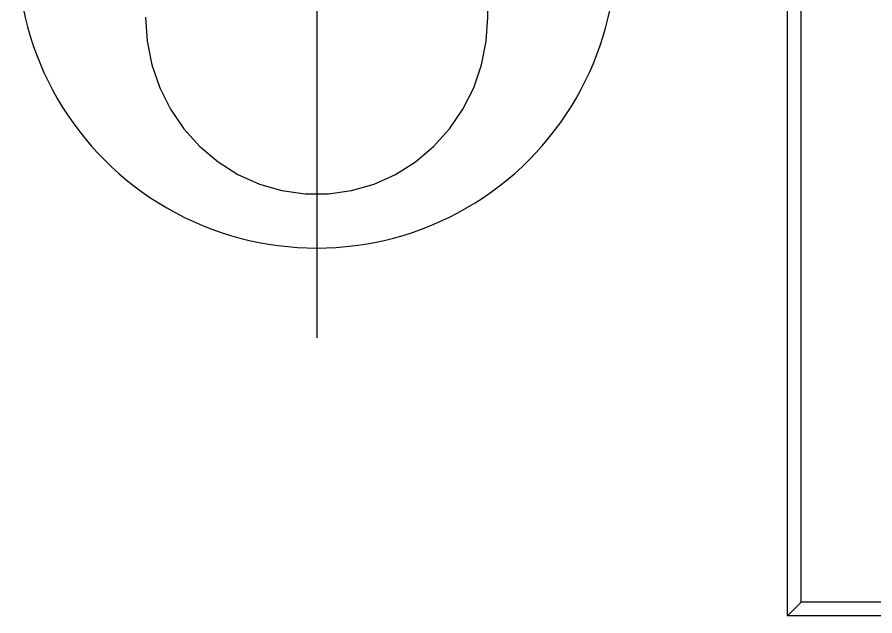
# Model space of a CAD drawing. Extents: x 0 to 420, y 0 to 297.
# Drawn here: x 359.844 to 362.628, y 253.931 to 255.875 of the extents above; entities that cross this region are included whole.
import ezdxf

# ---------------------------------------------------------------- set-up
doc = ezdxf.new("R2010")
doc.units = 0
doc.linetypes.add('DASHDOT', pattern=[18.5, 12, -3, 0.5, -3])
doc.layers.get('0').update_dxf_attribs({"linetype": 'CONTINUOUS'})

msp = doc.modelspace()

# ---------------------------------------------------------------- linework, layer by layer
at = {"color": 7, "linetype": 'DASHDOT'}
msp.add_line((360.816589, 257.361389), (360.816589, 254.833603), dxfattribs=at)
at = {"color": 7}
for p, q in [((362.34436, 253.930832), (362.34436, 256.430817)), ((362.388824, 253.975281), (362.388824, 256.430817)), ((362.34436, 253.930832), (362.388824, 253.975281)), ((370.261047, 253.975281), (362.388824, 253.975281)), ((370.261047, 253.930832), (362.34436, 253.930832))]:
    msp.add_line(p, q, dxfattribs=at)
msp.add_lwpolyline([(360.261047, 255.875275), (360.266174, 255.796967), (360.281616, 255.720093), (360.307068, 255.646149), (360.341919, 255.576447), (360.38562, 255.512299), (360.437378, 255.454926), (360.496216, 255.405396), (360.560974, 255.364594), (360.630554, 255.333344), (360.703552, 255.312164), (360.778687, 255.301453), (360.854492, 255.301453), (360.929626, 255.312164), (361.002625, 255.333344), (361.072205, 255.364594), (361.136963, 255.405396), (361.195801, 255.454926), (361.247559, 255.512299), (361.29126, 255.576447), (361.326111, 255.646149), (361.351563, 255.720093), (361.367004, 255.796967), (361.372131, 255.875275)], dxfattribs=at)
for centre, radius, start, end in [((360.816589, 256.097504), 0.972222, 179.999995, 360), ((360.778992, 255.875473), 0.59315, 359.980604, 20.270393)]:
    msp.add_arc(centre, radius, start, end, dxfattribs=at)

doc.saveas('drawing.dxf')
